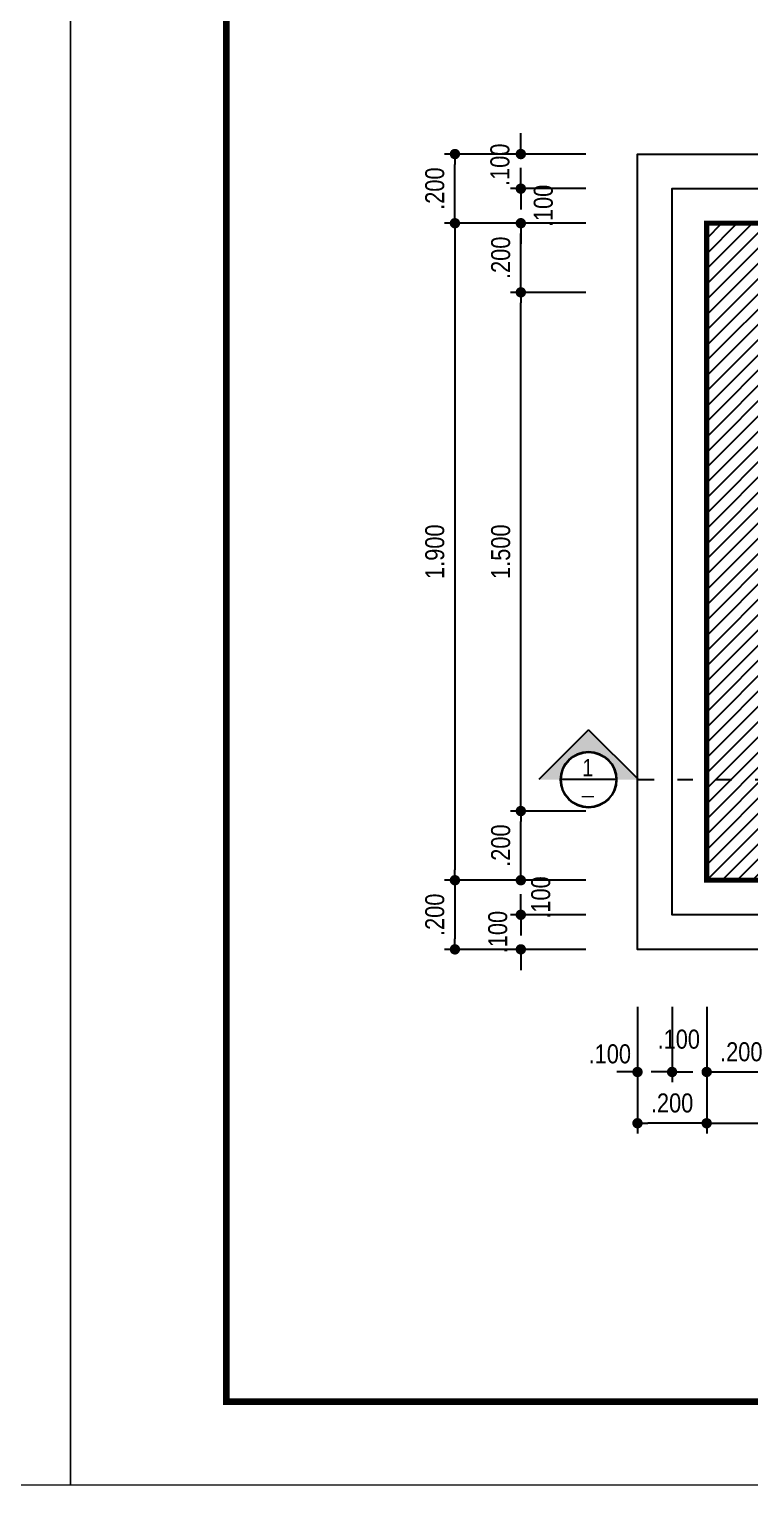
# Model space of a CAD drawing. Header units: millimetres. Extents: x 100 to 288, y -65 to 177.
# Drawn here: x 203.27 to 211.6, y 58.05 to 74.89 of the extents above; entities that cross this region are included whole.
import ezdxf

# ---------------------------------------------------------------- set-up
doc = ezdxf.new("R2010")
doc.units = ezdxf.units.MM
doc.header["$LTSCALE"] = 0.3
doc.header["$MEASUREMENT"] = 0
doc.header["$PDMODE"] = 2
doc.linetypes.add('ACAD_ISO03W100', pattern=[30, 12, -18])
doc.linetypes.add('DASHED2', pattern=[0.375, 0.25, -0.125])
doc.layers.get('0').update_dxf_attribs({"linetype": 'CONTINUOUS', "lineweight": 13})
doc.layers.get('DEFPOINTS').update_dxf_attribs({"linetype": 'CONTINUOUS', "lineweight": 13})
for name, color, linetype in [('HACTH', 8, 'CONTINUOUS'), ('HATCH', 8, 'CONTINUOUS'), ('LAYER1', 1, 'CONTINUOUS'), ('Layer2', 4, 'CONTINUOUS'), ('LAYER7', 7, 'CONTINUOUS'), ('THAY', 4, 'CONTINUOUS')]:
    doc.layers.add(name, color=color, linetype=linetype)
doc.styles.add('HELVE-KT', font='VHELVCN.TTF')
doc.styles.add('STYLE2', font='VAVON.TTF', dxfattribs={"height": 200})
doc.dimstyles.new('1-25', dxfattribs={"dimtxt": 0.22, "dimasz": 0.12, "dimexe": 0.12, "dimexo": 0.2, "dimgap": 0.12, "dimtad": 1, "dimdec": 3, "dimlfac": 0.25, "dimzin": 4, "dimdsep": 46, "dimtxsty": 'HELVE-KT', "dimblk1": 'DOT', "dimblk2": 'DOT', "dimsah": 1, "dimcen": 0.18, "dimadec": 3, "dimazin": 0, "dimtfac": 1, "dimtdec": 3, "dimtofl": 0, "dimtmove": 2, "dimatfit": 3, "dimldrblk": 'DOT', "dimfxl": 0, "dimtolj": 1, "dimtzin": 4, "dimarcsym": 0})

# ---------------------------------------------------------------- blocks, each defined once
blk = doc.blocks.new('_DOT')
at = {"color": 0, "linetype": 'ByBlock'}
blk.add_line((-0.5, 0), (-1, 0), dxfattribs=at)
at = {"color": 0, "linetype": 'ByBlock', "const_width": 0.5}
blk.add_lwpolyline([(-0.25, 0, 1), (0.25, 0, 1)], format="xyb", close=True, dxfattribs=at)
blk = doc.blocks.new('*D806')
at = {"layer": 'DEFPOINTS', "color": 0, "lineweight": -2, "ltscale": 0.25}
for p in [(209.318, 72.64), (208.192, 65.04), (209.287, 65.04)]:
    blk.add_point(p, dxfattribs=at)
at = {"layer": 'LAYER1', "color": 0, "lineweight": -2, "ltscale": 0.25}
for p, q in [((209.118, 72.64), (208.072, 72.64)), ((208.192, 72.52), (208.192, 65.16)), ((209.087, 65.04), (208.072, 65.04))]:
    blk.add_line(p, q, dxfattribs=at)
at = {"layer": 'LAYER1', "color": 0, "lineweight": -2, "ltscale": 0.25, "xscale": 0.12, "yscale": 0.12, "zscale": 0.12}
for p, rotation in [((208.192, 72.64), 90), ((208.192, 65.04), 270)]:
    blk.add_blockref('_DOT', p, dxfattribs=dict(at, rotation=rotation))
at = {"layer": 'LAYER1', "color": 0, "ltscale": 0.25, "insert": (207.96, 68.84), "char_height": 0.22, "attachment_point": 5, "rotation": 90, "style": 'HELVE-KT'}
blk.add_mtext('\\A1;1.900', dxfattribs=at)
blk = doc.blocks.new('*D807')
at = {"layer": 'DEFPOINTS', "color": 0, "lineweight": -2, "ltscale": 0.25}
for p in [(208.954, 71.84), (209.906, 71.84), (209.906, 65.84)]:
    blk.add_point(p, dxfattribs=at)
at = {"layer": 'LAYER1', "color": 0, "lineweight": -2, "ltscale": 0.25}
for p, q in [((209.706, 71.84), (208.834, 71.84)), ((208.954, 65.96), (208.954, 71.72)), ((209.706, 65.84), (208.834, 65.84))]:
    blk.add_line(p, q, dxfattribs=at)
at = {"layer": 'LAYER1', "color": 0, "lineweight": -2, "ltscale": 0.25, "xscale": 0.12, "yscale": 0.12, "zscale": 0.12}
for p, rotation in [((208.954, 71.84), 90), ((208.954, 65.84), 270)]:
    blk.add_blockref('_DOT', p, dxfattribs=dict(at, rotation=rotation))
at = {"layer": 'LAYER1', "color": 0, "ltscale": 0.25, "insert": (208.722, 68.84), "char_height": 0.22, "attachment_point": 5, "rotation": 90, "style": 'HELVE-KT'}
blk.add_mtext('\\A1;1.500', dxfattribs=at)
blk = doc.blocks.new('*D808')
at = {"layer": 'DEFPOINTS', "color": 0, "lineweight": -2, "ltscale": 0.25}
for p in [(211.103, 63.092), (222.303, 62.973), (222.303, 62.229)]:
    blk.add_point(p, dxfattribs=at)
at = {"layer": 'LAYER1', "color": 0, "lineweight": -2, "ltscale": 0.25}
for p, q in [((211.103, 62.892), (211.103, 62.109)), ((222.303, 62.773), (222.303, 62.109)), ((211.223, 62.229), (222.183, 62.229))]:
    blk.add_line(p, q, dxfattribs=at)
at = {"layer": 'LAYER1', "color": 0, "lineweight": -2, "ltscale": 0.25, "xscale": 0.12, "yscale": 0.12, "zscale": 0.12, "rotation": 180}
blk.add_blockref('_DOT', (211.103, 62.229), dxfattribs=at)
at = {"layer": 'LAYER1', "color": 0, "lineweight": -2, "ltscale": 0.25, "xscale": 0.12, "yscale": 0.12, "zscale": 0.12}
blk.add_blockref('_DOT', (222.303, 62.229), dxfattribs=at)
at = {"layer": 'LAYER1', "color": 0, "ltscale": 0.25, "insert": (216.703, 62.462), "char_height": 0.22, "attachment_point": 5, "style": 'HELVE-KT'}
blk.add_mtext('\\A1;2.800', dxfattribs=at)
blk = doc.blocks.new('*D810')
at = {"layer": 'DEFPOINTS', "color": 0, "lineweight": -2, "ltscale": 0.25}
for p in [(208.954, 65.84), (209.906, 65.84), (209.906, 65.04)]:
    blk.add_point(p, dxfattribs=at)
at = {"layer": 'LAYER1', "color": 0, "lineweight": -2, "ltscale": 0.25}
for p, q in [((209.706, 65.84), (208.834, 65.84)), ((208.954, 65.16), (208.954, 65.72)), ((209.706, 65.04), (208.834, 65.04))]:
    blk.add_line(p, q, dxfattribs=at)
at = {"layer": 'LAYER1', "color": 0, "lineweight": -2, "ltscale": 0.25, "xscale": 0.12, "yscale": 0.12, "zscale": 0.12}
for p, rotation in [((208.954, 65.84), 90), ((208.954, 65.04), 270)]:
    blk.add_blockref('_DOT', p, dxfattribs=dict(at, rotation=rotation))
at = {"layer": 'LAYER1', "color": 0, "ltscale": 0.25, "insert": (208.722, 65.44), "char_height": 0.22, "attachment_point": 5, "rotation": 90, "style": 'HELVE-KT'}
blk.add_mtext('\\A1;.200', dxfattribs=at)
blk = doc.blocks.new('*D811')
at = {"layer": 'DEFPOINTS', "color": 0, "lineweight": -2, "ltscale": 0.25}
for p in [(211.103, 63.775), (211.903, 63.775), (211.903, 62.822)]:
    blk.add_point(p, dxfattribs=at)
at = {"layer": 'LAYER1', "color": 0, "lineweight": -2, "ltscale": 0.25}
for p, q in [((211.103, 63.575), (211.103, 62.702)), ((211.903, 63.575), (211.903, 62.702)), ((211.223, 62.822), (211.783, 62.822))]:
    blk.add_line(p, q, dxfattribs=at)
at = {"layer": 'LAYER1', "color": 0, "lineweight": -2, "ltscale": 0.25, "xscale": 0.12, "yscale": 0.12, "zscale": 0.12, "rotation": 180}
blk.add_blockref('_DOT', (211.103, 62.822), dxfattribs=at)
at = {"layer": 'LAYER1', "color": 0, "lineweight": -2, "ltscale": 0.25, "xscale": 0.12, "yscale": 0.12, "zscale": 0.12}
blk.add_blockref('_DOT', (211.903, 62.822), dxfattribs=at)
at = {"layer": 'LAYER1', "color": 0, "ltscale": 0.25, "insert": (211.503, 63.054), "char_height": 0.22, "attachment_point": 5, "style": 'HELVE-KT'}
blk.add_mtext('\\A1;.200', dxfattribs=at)
blk = doc.blocks.new('*D815')
at = {"layer": 'DEFPOINTS', "color": 0, "lineweight": -2, "ltscale": 0.25}
for p in [(208.954, 72.64), (209.906, 72.64), (209.906, 71.84)]:
    blk.add_point(p, dxfattribs=at)
at = {"layer": 'LAYER1', "color": 0, "lineweight": -2, "ltscale": 0.25}
for p, q in [((209.706, 72.64), (208.834, 72.64)), ((208.954, 71.96), (208.954, 72.52)), ((209.706, 71.84), (208.834, 71.84))]:
    blk.add_line(p, q, dxfattribs=at)
at = {"layer": 'LAYER1', "color": 0, "lineweight": -2, "ltscale": 0.25, "xscale": 0.12, "yscale": 0.12, "zscale": 0.12}
for p, rotation in [((208.954, 72.64), 90), ((208.954, 71.84), 270)]:
    blk.add_blockref('_DOT', p, dxfattribs=dict(at, rotation=rotation))
at = {"layer": 'LAYER1', "color": 0, "ltscale": 0.25, "insert": (208.722, 72.24), "char_height": 0.22, "attachment_point": 5, "rotation": 90, "style": 'HELVE-KT'}
blk.add_mtext('\\A1;.200', dxfattribs=at)
blk = doc.blocks.new('*D816')
at = {"layer": 'DEFPOINTS', "color": 0, "lineweight": -2, "ltscale": 0.25}
for p in [(208.954, 73.04), (209.906, 73.04), (209.906, 72.64)]:
    blk.add_point(p, dxfattribs=at)
at = {"layer": 'LAYER1', "color": 0, "lineweight": -2, "ltscale": 0.25}
for p, q in [((208.954, 73.16), (208.954, 73.28)), ((209.706, 73.04), (208.834, 73.04)), ((209.706, 72.64), (208.834, 72.64)), ((208.954, 72.52), (208.954, 72.4))]:
    blk.add_line(p, q, dxfattribs=at)
at = {"layer": 'LAYER1', "color": 0, "lineweight": -2, "ltscale": 0.25, "xscale": 0.12, "yscale": 0.12, "zscale": 0.12}
for p, rotation in [((208.954, 73.04), 270), ((208.954, 72.64), 90)]:
    blk.add_blockref('_DOT', p, dxfattribs=dict(at, rotation=rotation))
at = {"layer": 'LAYER1', "color": 0, "ltscale": 0.25, "insert": (209.215, 72.84), "char_height": 0.22, "attachment_point": 5, "rotation": 90, "style": 'HELVE-KT'}
blk.add_mtext('\\A1;.100', dxfattribs=at)
blk = doc.blocks.new('*D817')
at = {"layer": 'DEFPOINTS', "color": 0, "lineweight": -2, "ltscale": 0.25}
for p in [(208.954, 73.44), (209.906, 73.44), (209.906, 73.04)]:
    blk.add_point(p, dxfattribs=at)
at = {"layer": 'LAYER1', "color": 0, "lineweight": -2, "ltscale": 0.25}
for p, q in [((208.954, 73.56), (208.954, 73.68)), ((209.706, 73.44), (208.834, 73.44)), ((209.706, 73.04), (208.834, 73.04)), ((208.954, 72.92), (208.954, 72.8))]:
    blk.add_line(p, q, dxfattribs=at)
at = {"layer": 'LAYER1', "color": 0, "lineweight": -2, "ltscale": 0.25, "xscale": 0.12, "yscale": 0.12, "zscale": 0.12}
for p, rotation in [((208.954, 73.44), 270), ((208.954, 73.04), 90)]:
    blk.add_blockref('_DOT', p, dxfattribs=dict(at, rotation=rotation))
at = {"layer": 'LAYER1', "color": 0, "ltscale": 0.25, "insert": (208.713, 73.316), "char_height": 0.22, "attachment_point": 5, "rotation": 90, "style": 'HELVE-KT'}
blk.add_mtext('\\A1;.100', dxfattribs=at)
blk = doc.blocks.new('*D818')
at = {"layer": 'DEFPOINTS', "color": 0, "lineweight": -2, "ltscale": 0.25}
for p in [(209.906, 65.04), (208.954, 64.64), (209.906, 64.64)]:
    blk.add_point(p, dxfattribs=at)
at = {"layer": 'LAYER1', "color": 0, "lineweight": -2, "ltscale": 0.25}
for p, q in [((208.954, 65.16), (208.954, 65.28)), ((209.706, 65.04), (208.834, 65.04)), ((209.706, 64.64), (208.834, 64.64)), ((208.954, 64.52), (208.954, 64.4))]:
    blk.add_line(p, q, dxfattribs=at)
at = {"layer": 'LAYER1', "color": 0, "lineweight": -2, "ltscale": 0.25, "xscale": 0.12, "yscale": 0.12, "zscale": 0.12}
for p, rotation in [((208.954, 65.04), 270), ((208.954, 64.64), 90)]:
    blk.add_blockref('_DOT', p, dxfattribs=dict(at, rotation=rotation))
at = {"layer": 'LAYER1', "color": 0, "ltscale": 0.25, "insert": (209.185, 64.84), "char_height": 0.22, "attachment_point": 5, "rotation": 90, "style": 'HELVE-KT'}
blk.add_mtext('\\A1;.100', dxfattribs=at)
blk = doc.blocks.new('*D819')
at = {"layer": 'DEFPOINTS', "color": 0, "lineweight": -2, "ltscale": 0.25}
for p in [(209.906, 64.64), (208.954, 64.24), (209.906, 64.24)]:
    blk.add_point(p, dxfattribs=at)
at = {"layer": 'LAYER1', "color": 0, "lineweight": -2, "ltscale": 0.25}
for p, q in [((208.954, 64.76), (208.954, 64.88)), ((209.706, 64.64), (208.834, 64.64)), ((209.706, 64.24), (208.834, 64.24)), ((208.954, 64.12), (208.954, 64))]:
    blk.add_line(p, q, dxfattribs=at)
at = {"layer": 'LAYER1', "color": 0, "lineweight": -2, "ltscale": 0.25, "xscale": 0.12, "yscale": 0.12, "zscale": 0.12}
for p, rotation in [((208.954, 64.64), 270), ((208.954, 64.24), 90)]:
    blk.add_blockref('_DOT', p, dxfattribs=dict(at, rotation=rotation))
at = {"layer": 'LAYER1', "color": 0, "ltscale": 0.25, "insert": (208.688, 64.44), "char_height": 0.22, "attachment_point": 5, "rotation": 90, "style": 'HELVE-KT'}
blk.add_mtext('\\A1;.100', dxfattribs=at)
blk = doc.blocks.new('*D820')
at = {"layer": 'DEFPOINTS', "color": 0, "lineweight": -2, "ltscale": 0.25}
for p in [(210.303, 63.775), (210.703, 63.775), (210.303, 62.822)]:
    blk.add_point(p, dxfattribs=at)
at = {"layer": 'LAYER1', "color": 0, "lineweight": -2, "ltscale": 0.25}
for p, q in [((210.303, 63.575), (210.303, 62.702)), ((210.703, 63.575), (210.703, 62.702)), ((210.183, 62.822), (210.063, 62.822)), ((210.823, 62.822), (210.943, 62.822))]:
    blk.add_line(p, q, dxfattribs=at)
at = {"layer": 'LAYER1', "color": 0, "lineweight": -2, "ltscale": 0.25, "xscale": 0.12, "yscale": 0.12, "zscale": 0.12}
blk.add_blockref('_DOT', (210.303, 62.822), dxfattribs=at)
at = {"layer": 'LAYER1', "color": 0, "lineweight": -2, "ltscale": 0.25, "xscale": 0.12, "yscale": 0.12, "zscale": 0.12, "rotation": 180}
blk.add_blockref('_DOT', (210.703, 62.822), dxfattribs=at)
at = {"layer": 'LAYER1', "color": 0, "ltscale": 0.25, "insert": (209.983, 63.03), "char_height": 0.22, "attachment_point": 5, "style": 'HELVE-KT'}
blk.add_mtext('\\A1;.100', dxfattribs=at)
blk = doc.blocks.new('*D832')
at = {"layer": 'DEFPOINTS', "color": 0, "lineweight": -2, "ltscale": 0.25}
for p in [(210.703, 63.775), (211.103, 63.775), (211.103, 62.822)]:
    blk.add_point(p, dxfattribs=at)
at = {"layer": 'LAYER1', "color": 0, "lineweight": -2, "ltscale": 0.25}
for p, q in [((210.703, 63.575), (210.703, 62.702)), ((211.103, 63.575), (211.103, 62.702)), ((210.583, 62.822), (210.463, 62.822)), ((211.223, 62.822), (211.343, 62.822))]:
    blk.add_line(p, q, dxfattribs=at)
at = {"layer": 'LAYER1', "color": 0, "lineweight": -2, "ltscale": 0.25, "xscale": 0.12, "yscale": 0.12, "zscale": 0.12}
blk.add_blockref('_DOT', (210.703, 62.822), dxfattribs=at)
at = {"layer": 'LAYER1', "color": 0, "lineweight": -2, "ltscale": 0.25, "xscale": 0.12, "yscale": 0.12, "zscale": 0.12, "rotation": 180}
blk.add_blockref('_DOT', (211.103, 62.822), dxfattribs=at)
at = {"layer": 'LAYER1', "color": 0, "ltscale": 0.25, "insert": (210.78, 63.2), "char_height": 0.22, "attachment_point": 5, "style": 'HELVE-KT'}
blk.add_mtext('\\A1;.100', dxfattribs=at)
blk = doc.blocks.new('*D837')
at = {"layer": 'DEFPOINTS', "color": 0, "lineweight": -2, "ltscale": 0.25}
for p in [(210.303, 63.155), (211.103, 63.155), (210.303, 62.229)]:
    blk.add_point(p, dxfattribs=at)
at = {"layer": 'LAYER1', "color": 0, "lineweight": -2, "ltscale": 0.25}
for p, q in [((210.303, 62.955), (210.303, 62.109)), ((211.103, 62.955), (211.103, 62.109)), ((210.983, 62.229), (210.423, 62.229))]:
    blk.add_line(p, q, dxfattribs=at)
at = {"layer": 'LAYER1', "color": 0, "lineweight": -2, "ltscale": 0.25, "xscale": 0.12, "yscale": 0.12, "zscale": 0.12, "rotation": 180}
blk.add_blockref('_DOT', (210.303, 62.229), dxfattribs=at)
at = {"layer": 'LAYER1', "color": 0, "lineweight": -2, "ltscale": 0.25, "xscale": 0.12, "yscale": 0.12, "zscale": 0.12}
blk.add_blockref('_DOT', (211.103, 62.229), dxfattribs=at)
at = {"layer": 'LAYER1', "color": 0, "ltscale": 0.25, "insert": (210.703, 62.462), "char_height": 0.22, "attachment_point": 5, "style": 'HELVE-KT'}
blk.add_mtext('\\A1;.200', dxfattribs=at)
blk = doc.blocks.new('*D838')
at = {"layer": 'DEFPOINTS', "color": 0, "lineweight": -2, "ltscale": 0.25}
for p in [(209.287, 65.04), (208.192, 64.24), (209.287, 64.24)]:
    blk.add_point(p, dxfattribs=at)
at = {"layer": 'LAYER1', "color": 0, "lineweight": -2, "ltscale": 0.25}
for p, q in [((209.087, 65.04), (208.072, 65.04)), ((208.192, 64.92), (208.192, 64.36)), ((209.087, 64.24), (208.072, 64.24))]:
    blk.add_line(p, q, dxfattribs=at)
at = {"layer": 'LAYER1', "color": 0, "lineweight": -2, "ltscale": 0.25, "xscale": 0.12, "yscale": 0.12, "zscale": 0.12}
for p, rotation in [((208.192, 65.04), 90), ((208.192, 64.24), 270)]:
    blk.add_blockref('_DOT', p, dxfattribs=dict(at, rotation=rotation))
at = {"layer": 'LAYER1', "color": 0, "ltscale": 0.25, "insert": (207.96, 64.64), "char_height": 0.22, "attachment_point": 5, "rotation": 90, "style": 'HELVE-KT'}
blk.add_mtext('\\A1;.200', dxfattribs=at)
blk = doc.blocks.new('*D839')
at = {"layer": 'DEFPOINTS', "color": 0, "lineweight": -2, "ltscale": 0.25}
for p in [(208.192, 73.44), (209.287, 73.44), (209.287, 72.64)]:
    blk.add_point(p, dxfattribs=at)
at = {"layer": 'LAYER1', "color": 0, "lineweight": -2, "ltscale": 0.25}
for p, q in [((209.087, 73.44), (208.072, 73.44)), ((208.192, 72.76), (208.192, 73.32)), ((209.087, 72.64), (208.072, 72.64))]:
    blk.add_line(p, q, dxfattribs=at)
at = {"layer": 'LAYER1', "color": 0, "lineweight": -2, "ltscale": 0.25, "xscale": 0.12, "yscale": 0.12, "zscale": 0.12}
for p, rotation in [((208.192, 73.44), 90), ((208.192, 72.64), 270)]:
    blk.add_blockref('_DOT', p, dxfattribs=dict(at, rotation=rotation))
at = {"layer": 'LAYER1', "color": 0, "ltscale": 0.25, "insert": (207.96, 73.04), "char_height": 0.22, "attachment_point": 5, "rotation": 90, "style": 'HELVE-KT'}
blk.add_mtext('\\A1;.200', dxfattribs=at)

msp = doc.modelspace()

# ---------------------------------------------------------------- hatches: boundary and pattern name
at = {"layer": 'HACTH'}
h = msp.add_hatch(dxfattribs=at)
h.set_pattern_fill('ANSI31', color=256, style=0)
h.set_pattern_definition([(45, (211.10338, 65.03974), (-0.0883883, 0.0883883), [])])
h.paths.add_polyline_path([(219.72151, 65.83974), (218.30338, 65.83974), (218.30338, 66.20323), (217.90338, 66.20323), (217.90338, 65.83974), (211.90338, 65.83974), (211.90338, 66.20323), (211.10338, 66.20323), (211.10338, 65.03974), (219.72151, 65.03974)])
h.paths.add_polyline_path([(211.90338, 71.83974), (217.90338, 71.83974), (217.90338, 71.33974), (218.30338, 71.33974), (218.30338, 71.83974), (219.72151, 71.83974), (219.72151, 72.63974), (211.10338, 72.63974), (211.10338, 66.20323), (211.90338, 66.20323)])
h.paths.add_polyline_path([(218.90443, 69.03974), (218.30338, 69.03974), (218.30338, 69.33974), (217.90338, 69.33974), (217.90338, 66.20323), (218.30338, 66.20323), (218.30338, 68.63974), (218.90443, 68.63974)], flags=16)
h.paths.add_polyline_path([(218.04597, 69.20725, 1), (218.08622, 69.20725, 1)], flags=0)
h.paths.add_polyline_path([(222.30338, 70.64703), (221.9235, 70.64703, -1), (221.88325, 70.64703, -1), (221.9235, 70.64703), (222.30338, 70.64703), (222.30338, 72.63974), (219.72151, 72.63974), (219.72151, 71.83974), (221.50338, 71.83974), (221.50338, 69.03974), (220.90443, 69.03974), (220.90443, 68.63974), (221.50338, 68.63974), (221.50338, 66.87974), (222.30338, 66.87974), (222.30338, 67.83974), (224.70338, 67.83974), (224.70338, 66.91974), (225.10338, 66.91974), (225.10338, 68.23974), (222.30338, 68.23974)])
h.paths.add_polyline_path([(222.30338, 66.87974), (221.50338, 66.87974), (221.50338, 66.51974), (222.30338, 66.51974)])
h.paths.add_polyline_path([(222.30338, 66.51974), (221.50338, 66.51974), (221.50338, 66.20323), (222.30338, 66.20323)])
h.paths.add_polyline_path([(222.30338, 66.20323), (221.50338, 66.20323), (221.50338, 65.83974), (219.72151, 65.83974), (219.72151, 65.03974), (222.30338, 65.03974), (225.10338, 65.03974), (225.10338, 66.20323), (224.70338, 66.20323), (224.70338, 65.43974), (222.30338, 65.43974)])
h.paths.add_polyline_path([(223.66368, 65.2029, -1), (223.71368, 65.2029, -1)], flags=16)
h.paths.add_polyline_path([(225.10338, 66.55974), (224.70338, 66.55974), (224.70338, 66.20323), (225.10338, 66.20323)])
h.paths.add_polyline_path([(225.10338, 66.91974), (224.70338, 66.91974), (224.70338, 66.55974), (225.10338, 66.55974)])
at = {"layer": 'THAY', "linetype": 'Continuous', "ltscale": 1000}
msp.add_hatch(color=256, dxfattribs=at).paths.add_polyline_path([(209.16082, 66.20323), (209.41315, 66.20323, -1), (210.06163, 66.20323), (210.31397, 66.20323), (209.73739, 66.77981)])

# ---------------------------------------------------------------- linework, layer by layer
at = {"layer": 'DEFPOINTS', "linetype": 'Continuous', "ltscale": 0.08}
for points in [[(161.74885, 58.04536), (203.74885, 58.04536), (203.74885, 87.74536), (161.74885, 87.74536)], [(203.74885, 58.04536), (245.74885, 58.04536), (245.74885, 87.74536), (203.74885, 87.74536)]]:
    msp.add_lwpolyline(points, close=True, dxfattribs=at)
at = {"layer": 'HACTH', "linetype": 'Continuous', "ltscale": 0.08}
for points in [[(223.10338, 64.23974), (222.30338, 64.23974), (210.30338, 64.23974), (210.30338, 73.43974), (223.10338, 73.43974), (223.10338, 68.63974)], [(222.70338, 64.63974), (222.30338, 64.63974), (210.70338, 64.63974), (210.70338, 73.03974), (222.70338, 73.03974), (222.70338, 68.63974)]]:
    msp.add_lwpolyline(points, dxfattribs=at)
at = {"layer": 'HATCH', "linetype": 'DASHED2', "ltscale": 0.2}
msp.add_lwpolyline([(209.41315, 66.20323), (209.41987, 66.20323)], dxfattribs=at)
at = {"layer": 'LAYER1', "linetype": 'ACAD_ISO03W100', "ltscale": 0.05}
msp.add_lwpolyline([(210.31397, 66.20323), (225.87699, 66.20323)], dxfattribs=at)
at = {"layer": 'Layer2', "linetype": 'Continuous', "ltscale": 1000}
msp.add_lwpolyline([(209.73739, 66.77981), (209.16082, 66.20323)], dxfattribs=at)
at = {"layer": 'LAYER7', "linetype": 'Continuous', "const_width": 0.08}
msp.add_lwpolyline([(244.74885, 86.78282), (205.54885, 86.78282), (205.54885, 59.00791), (244.74885, 59.00791)], close=True, dxfattribs=at)
at = {"layer": 'LAYER7', "const_width": 0.06}
msp.add_lwpolyline([(222.30338, 65.03974), (211.10338, 65.03974), (211.10338, 72.63974), (222.30338, 72.63974), (222.30338, 68.23974), (225.10338, 68.23974), (225.10338, 65.03974)], close=True, dxfattribs=at)
at = {"layer": 'THAY', "linetype": 'Continuous', "ltscale": 1000}
for points in [[(209.73739, 66.77981), (210.31397, 66.20323)], [(210.05491, 66.20323), (209.41987, 66.20323)]]:
    msp.add_lwpolyline(points, dxfattribs=at)
for radius in [0.32424, 0.31752]:
    msp.add_circle((209.73739, 66.20323), radius, dxfattribs=at)

# ---------------------------------------------------------------- texts
at = {"layer": 'LAYER1', "ltscale": 1000, "width": 3.5586, "attachment_point": 1}
for s, insert, char_height, style in [('1', (209.66458, 66.4422), 0.2, 'HELVE-KT'), ('_ ', (209.66198, 66.22971), 0.18, 'STYLE2')]:
    msp.add_mtext(s, dxfattribs=dict(at, insert=insert, char_height=char_height, style=style))

# ---------------------------------------------------------------- dimensions: what is measured, and where the dimension line sits
at = {"layer": 'LAYER1', "ltscale": 0.25}
for base, p1, p2, picture, middle in [((208.95412, 73.43974), (209.90577, 73.03974), (209.90577, 73.43974), '*D817', (208.7128, 73.31588)), ((208.95412, 73.03974), (209.90577, 72.63974), (209.90577, 73.03974), '*D816', (209.2149, 72.83974)), ((208.95412, 64.63974), (209.90577, 65.03974), (209.90577, 64.63974), '*D818', (209.18467, 64.83974)), ((208.95412, 64.23974), (209.90577, 64.63974), (209.90577, 64.23974), '*D819', (208.68829, 64.43974))]:
    dim = msp.add_linear_dim(base=base, p1=p1, p2=p2, angle=90, dimstyle='1-25', dxfattribs=at)
    dim.commit()
    dim.dimension.update_dxf_attribs({"geometry": picture, "text_midpoint": middle, "dimtype": 160})
for base, p1, p2, angle, picture, middle in [((208.19237, 73.43974), (209.28745, 72.63974), (209.28745, 73.43974), 270, '*D839', (207.96003, 73.03974)), ((208.19237, 65.03974), (209.31769, 72.63974), (209.28745, 65.03974), 90, '*D806', (207.96003, 68.83974)), ((208.95412, 72.63974), (209.90577, 71.83974), (209.90577, 72.63974), 90, '*D815', (208.72178, 72.23974)), ((208.95412, 71.83974), (209.90577, 65.83974), (209.90577, 71.83974), 90, '*D807', (208.72178, 68.83974)), ((208.95412, 65.83974), (209.90577, 65.03974), (209.90577, 65.83974), 90, '*D810', (208.72178, 65.43974)), ((208.19237, 64.23974), (209.28745, 65.03974), (209.28745, 64.23974), 90, '*D838', (207.96003, 64.63974))]:
    dim = msp.add_linear_dim(base=base, p1=p1, p2=p2, angle=angle, dimstyle='1-25', dxfattribs=at)
    dim.commit()
    dim.dimension.update_dxf_attribs({"geometry": picture, "text_midpoint": middle})
for base, p2, picture, middle in [((210.30338, 62.82202), (210.30338, 63.77465), '*D820', (209.98334, 63.02972)), ((211.10338, 62.82202), (211.10338, 63.77465), '*D832', (210.77986, 63.19954))]:
    dim = msp.add_linear_dim(base=base, p1=(210.70338, 63.77465), p2=p2, dimstyle='1-25', dxfattribs=at)
    dim.commit()
    dim.dimension.update_dxf_attribs({"geometry": picture, "text_midpoint": middle, "dimtype": 160})
for base, p1, p2, picture, middle in [((211.90338, 62.82202), (211.10338, 63.77465), (211.90338, 63.77465), '*D811', (211.50338, 63.05436)), ((210.30338, 62.22927), (211.10338, 63.15459), (210.30338, 63.15459), '*D837', (210.70338, 62.46162)), ((222.30338, 62.22927), (211.10338, 63.09164), (222.30338, 62.97313), '*D808', (216.70338, 62.46162))]:
    dim = msp.add_linear_dim(base=base, p1=p1, p2=p2, dimstyle='1-25', dxfattribs=at)
    dim.commit()
    dim.dimension.update_dxf_attribs({"geometry": picture, "text_midpoint": middle})

doc.saveas('drawing.dxf')
